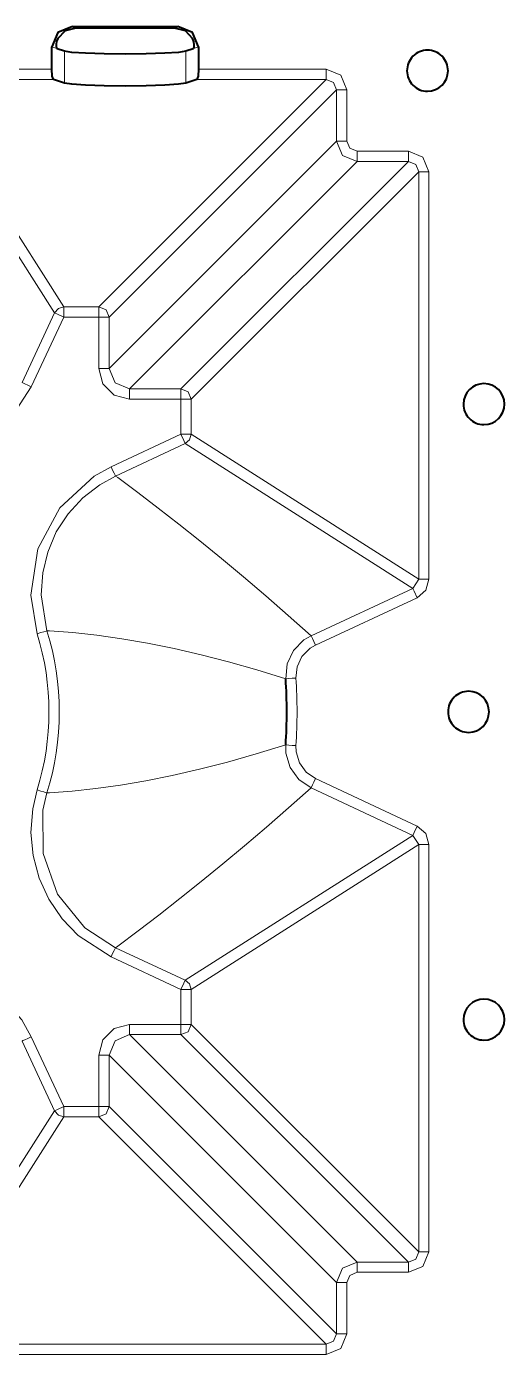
# Model space of a CAD drawing. Header units: millimetres. Extents: x 0 to 2941, y -405 to 1422.
# Drawn here: x 367.5 to 414.1, y 135.5 to 265 of the extents above; entities that cross this region are included whole.
import ezdxf

# ---------------------------------------------------------------- set-up
doc = ezdxf.new("R2010")
doc.units = ezdxf.units.MM
doc.layers.add('FINE', color=9, linetype='Continuous')
doc.layers.add('OUTLINE', color=7, linetype='Continuous')

msp = doc.modelspace()

# ---------------------------------------------------------------- linework, layer by layer
at = {"layer": 'FINE', "lineweight": 9}
for p, q in [((372.32, 264.88), (371.97, 265)), ((382.25, 265), (381.89, 264.88)), ((369.96, 263.01), (370.44, 262.86)), ((383.77, 262.86), (384.26, 263.01)), ((371.2, 262.59), (371.2, 259.49)), ((383.02, 259.49), (383.02, 262.59)), ((369.96, 260.84), (357.01, 260.84)), ((396.71, 260.84), (384.26, 260.84)), ((356.1, 259.26), (370.23, 237.09)), ((371.13, 237.67), (357.01, 259.84)), ((357.01, 259.84), (370.12, 259.84)), ((396.71, 259.84), (374.54, 237.67)), ((384.09, 259.84), (396.71, 259.84)), ((375.54, 236.67), (397.71, 258.84)), ((397.71, 258.84), (397.71, 253.83)), ((398.71, 253.83), (398.71, 258.84)), ((397.71, 253.83), (375.54, 231.66)), ((377.54, 229.67), (399.71, 251.84)), ((404.71, 251.84), (382.54, 229.67)), ((399.71, 251.84), (404.71, 251.84)), ((383.54, 228.67), (405.71, 250.84)), ((405.71, 250.84), (405.71, 211.13)), ((406.71, 211.13), (406.71, 250.84)), ((367.06, 230.28), (370.23, 237.09)), ((371.13, 237.67), (374.54, 237.67)), ((375.54, 236.67), (375.54, 231.66)), ((377.54, 229.67), (382.54, 229.67)), ((383.54, 228.67), (383.54, 225.26)), ((405.71, 211.13), (383.54, 225.26)), ((382.96, 224.35), (376.16, 221.18)), ((382.96, 224.35), (405.14, 210.23)), ((376.16, 221.18), (376.38, 221.02)), ((405.71, 211.13), (405.14, 210.23)), ((405.14, 210.23), (395.23, 205.61)), ((395.65, 204.7), (405.56, 209.32)), ((369.74, 206.08), (369.49, 206.09)), ((405.56, 187.06), (395.65, 191.68)), ((369.49, 190.29), (369.74, 190.3)), ((395.23, 190.77), (405.14, 186.15)), ((383.54, 171.12), (405.71, 185.25)), ((405.14, 186.15), (405.71, 185.25)), ((405.71, 185.25), (405.71, 145.54)), ((406.71, 145.54), (406.71, 185.25)), ((376.38, 175.36), (376.16, 175.2)), ((376.16, 175.2), (382.96, 172.03)), ((382.54, 171.12), (375.74, 174.3)), ((382.54, 167.71), (382.54, 171.12)), ((383.54, 171.12), (383.54, 167.71)), ((377.54, 167.71), (382.54, 167.71)), ((405.71, 145.54), (383.54, 167.71)), ((370.23, 159.29), (367.06, 166.1)), ((367.96, 166.52), (371.13, 159.71)), ((382.54, 166.72), (377.54, 166.72)), ((399.71, 144.54), (377.54, 166.72)), ((382.54, 166.72), (404.71, 144.54)), ((374.54, 159.71), (374.54, 164.72)), ((375.54, 164.72), (397.71, 142.55)), ((371.13, 159.71), (374.54, 159.71)), ((397.71, 137.54), (375.54, 159.71)), ((374.54, 158.72), (371.13, 158.72)), ((374.54, 158.72), (396.71, 136.54)), ((397.71, 142.55), (397.71, 137.54)), ((398.71, 137.54), (398.71, 142.55)), ((396.71, 136.54), (357.01, 136.54)), ((357.01, 135.55), (396.71, 135.55))]:
    msp.add_line(p, q, dxfattribs=at)
for points in [[(396.71, 259.84), (396.71, 260.15), (396.71, 260.84)], [(398.71, 258.84), (398.13, 260.25), (396.71, 260.84)], [(396.71, 259.84), (397.42, 259.55), (397.71, 258.84)], [(397.71, 258.84), (398.02, 258.84), (398.71, 258.84)], [(397.71, 253.83), (398.02, 253.83), (398.71, 253.83)], [(397.71, 253.83), (398.3, 252.42), (399.71, 251.84)], [(404.71, 252.84), (399.71, 252.84), (399, 253.13), (398.71, 253.83)], [(399.71, 251.84), (399.71, 252.15), (399.71, 252.84)], [(404.71, 251.84), (404.71, 252.15), (404.71, 252.84)], [(406.71, 250.84), (406.13, 252.25), (404.71, 252.84)], [(404.71, 251.84), (405.42, 251.55), (405.71, 250.84)], [(405.71, 250.84), (406.02, 250.84), (406.71, 250.84)], [(370.23, 237.09), (370.6, 237.51), (371.13, 237.67)], [(370.23, 237.09), (370.51, 236.96), (371.13, 236.67)], [(371.13, 237.67), (371.13, 237.35), (371.13, 236.67)], [(374.54, 237.67), (374.54, 237.35), (374.54, 236.67)], [(374.54, 237.67), (375.25, 237.37), (375.54, 236.67)], [(374.54, 231.66), (374.54, 236.67), (371.13, 236.67), (367.96, 229.86)], [(375.54, 236.67), (375.23, 236.67), (374.54, 236.67)], [(377.54, 228.67), (376.04, 229.07), (374.94, 230.16), (374.54, 231.66)], [(375.54, 231.66), (375.23, 231.66), (374.54, 231.66)], [(375.54, 231.66), (376.12, 230.25), (377.54, 229.67)], [(367.96, 229.86), (365.86, 226.65), (364.24, 225.09), (362.33, 223.79), (360.29, 222.85), (358.05, 222.25), (355.82, 222.05), (353.51, 222.22), (351.67, 222.66)], [(367.06, 230.28), (367.14, 230.25), (367.34, 230.15), (367.63, 230.02), (367.96, 229.86)], [(377.54, 229.67), (377.54, 229.35), (377.54, 228.67)], [(382.54, 229.67), (382.54, 229.35), (382.54, 228.67)], [(382.54, 229.67), (383.25, 229.37), (383.54, 228.67)], [(375.74, 222.08), (382.54, 225.26), (382.54, 228.67), (377.54, 228.67)], [(383.54, 228.67), (383.23, 228.67), (382.54, 228.67)], [(383.54, 225.26), (383.23, 225.26), (382.54, 225.26)], [(382.96, 224.35), (382.83, 224.63), (382.54, 225.26)], [(383.54, 225.26), (383.38, 224.72), (382.96, 224.35)], [(368.53, 205.8), (367.92, 209.58), (368.61, 214.08), (370.75, 218.09), (374.09, 221.17), (375.74, 222.08)], [(376.16, 221.18), (376.12, 221.26), (376.03, 221.46), (375.89, 221.75), (375.74, 222.08)], [(376.16, 221.18), (374.63, 220.33), (372.99, 219.06), (371.54, 217.48), (370.4, 215.73), (369.56, 213.77), (369.07, 211.74), (368.92, 209.6), (369.49, 206.09)], [(395.23, 205.61), (393, 207.58), (390.8, 209.49), (388.63, 211.34), (386.49, 213.13), (384.37, 214.85), (382.33, 216.48), (380.32, 218.06), (378.33, 219.57), (376.38, 221.02)], [(405.56, 209.32), (406.4, 210.06), (406.71, 211.13)], [(405.71, 211.13), (406.02, 211.13), (406.71, 211.13)], [(405.14, 210.23), (405.27, 209.94), (405.56, 209.32)], [(369.49, 206.09), (369.4, 206.07), (369.19, 206), (368.89, 205.91), (368.53, 205.8)], [(369.74, 206.08), (372, 205.91), (374.35, 205.65), (376.78, 205.31), (379.29, 204.88), (381.88, 204.35), (384.5, 203.75), (387.18, 203.06), (389.93, 202.28), (392.75, 201.41)], [(395.23, 205.61), (394.53, 205.2), (393.52, 204.17), (392.9, 202.86), (392.75, 201.41)], [(393.75, 201.48), (393.86, 202.59), (394.34, 203.59), (395.12, 204.39), (395.65, 204.7)], [(395.23, 205.61), (395.27, 205.53), (395.36, 205.33), (395.5, 205.04), (395.65, 204.7)], [(392.75, 201.41), (392.84, 201.42), (393.06, 201.44), (393.38, 201.46), (393.75, 201.48)], [(392.75, 194.97), (389.88, 194.08), (387.08, 193.29), (384.35, 192.59), (381.69, 191.99), (379.11, 191.47), (376.64, 191.05), (374.26, 190.72), (371.96, 190.47), (369.74, 190.3)], [(392.75, 194.97), (392.84, 194.96), (393.06, 194.95), (393.38, 194.92), (393.75, 194.9)], [(392.75, 194.97), (392.78, 194.15), (393.19, 192.77), (394.04, 191.6), (395.23, 190.77)], [(395.65, 191.68), (394.74, 192.31), (394.09, 193.21), (393.77, 194.28), (393.75, 194.9)], [(395.23, 190.77), (395.27, 190.86), (395.36, 191.06), (395.5, 191.34), (395.65, 191.68)], [(369.49, 190.29), (369.4, 190.31), (369.19, 190.38), (368.89, 190.47), (368.53, 190.58)], [(376.38, 175.36), (378.37, 176.84), (380.39, 178.38), (382.44, 179.99), (384.52, 181.65), (386.64, 183.38), (388.74, 185.14), (390.88, 186.96), (393.04, 188.83), (395.23, 190.77)], [(369.49, 190.29), (369.09, 188.59), (369.11, 184.38), (370.53, 180.41), (373.19, 177.14), (376.16, 175.2)], [(405.14, 186.15), (405.27, 186.44), (405.56, 187.06)], [(406.71, 185.25), (406.4, 186.32), (405.56, 187.06)], [(405.14, 186.15), (382.96, 172.03), (383.38, 171.66), (383.54, 171.12)], [(405.71, 185.25), (406.02, 185.25), (406.71, 185.25)], [(376.16, 175.2), (376.12, 175.12), (376.03, 174.92), (375.89, 174.63), (375.74, 174.3)], [(351.67, 173.72), (355.46, 174.33), (359.96, 173.65), (363.97, 171.51), (367.05, 168.17), (367.96, 166.52)], [(382.96, 172.03), (382.83, 171.75), (382.54, 171.12)], [(383.54, 171.12), (383.23, 171.12), (382.54, 171.12)], [(374.54, 164.72), (374.94, 166.22), (376.04, 167.31), (377.54, 167.71)], [(377.54, 167.71), (377.54, 167.03), (377.54, 166.72)], [(383.54, 167.71), (383.23, 167.71), (382.54, 167.71), (382.54, 167.03), (382.54, 166.72)], [(383.54, 167.71), (383.25, 167.01), (382.54, 166.72)], [(367.96, 166.52), (367.63, 166.36), (367.34, 166.23), (367.14, 166.14), (367.06, 166.1)], [(377.54, 166.72), (376.12, 166.13), (375.54, 164.72)], [(374.54, 164.72), (375.23, 164.72), (375.54, 164.72)], [(375.54, 164.72), (375.54, 159.71), (375.25, 159.01), (374.54, 158.72)], [(357.01, 136.54), (371.13, 158.72), (370.6, 158.87), (370.23, 159.29), (356.1, 137.12)], [(371.13, 159.71), (370.51, 159.42), (370.23, 159.29)], [(371.13, 159.71), (371.13, 159.03), (371.13, 158.72)], [(374.54, 159.71), (374.54, 159.03), (374.54, 158.72)], [(374.54, 159.71), (375.23, 159.71), (375.54, 159.71)], [(405.71, 145.54), (405.42, 144.83), (404.71, 144.54), (399.71, 144.54)], [(399.71, 143.55), (404.71, 143.55), (406.13, 144.13), (406.71, 145.54)], [(405.71, 145.54), (406.02, 145.54), (406.71, 145.54)], [(399.71, 144.54), (398.3, 143.96), (397.71, 142.55)], [(399.71, 144.54), (399.71, 144.23), (399.71, 143.55)], [(404.71, 144.54), (404.71, 144.23), (404.71, 143.55)], [(397.71, 142.55), (398.02, 142.55), (398.71, 142.55)], [(398.71, 142.55), (399, 143.25), (399.71, 143.55)], [(397.71, 137.54), (397.42, 136.83), (396.71, 136.54)], [(396.71, 135.55), (398.13, 136.13), (398.71, 137.54)], [(397.71, 137.54), (398.02, 137.54), (398.71, 137.54)], [(396.71, 136.54), (396.71, 136.23), (396.71, 135.55)]]:
    msp.add_lwpolyline(points, dxfattribs=at)
for points in [[(369.49, 190.29, 0.151875), (369.49, 206.09)], [(375.74, 174.3), (372.53, 176.39), (370.97, 178.01), (369.66, 179.93), (368.73, 181.97), (368.13, 184.2), (367.92, 186.44), (368.1, 188.75), (368.53, 190.58, 0.15187), (368.53, 205.8)], [(393.75, 194.9, 0.033069), (393.75, 201.48)]]:
    msp.add_lwpolyline(points, format="xyb", dxfattribs=at)
at = {"layer": 'OUTLINE', "lineweight": 40}
for p, q in [((371.97, 265), (382.25, 265)), ((369.96, 260.84), (369.96, 263.01)), ((370.44, 262.86), (370.48, 262.82)), ((371.2, 262.59), (370.48, 262.82)), ((383.74, 262.82), (383.77, 262.86)), ((384.26, 263.01), (384.26, 260.84)), ((371.2, 259.49), (370.12, 259.84)), ((384.09, 259.84), (383.02, 259.49))]:
    msp.add_line(p, q, dxfattribs=at)
for points in [[(371.97, 265), (370.54, 264.42), (369.96, 263.01)], [(370.54, 263.82), (371.28, 264.6), (372.32, 264.88)], [(372.32, 264.88), (381.89, 264.88), (382.94, 264.6), (383.67, 263.82)], [(384.26, 263.01), (383.67, 264.42), (382.25, 265)], [(370.54, 263.82), (370.43, 263.55), (370.38, 263.29), (370.38, 263.07), (370.41, 262.91), (370.44, 262.86)], [(383.74, 262.82), (383.02, 262.59), (382.3, 262.48), (380.96, 262.39), (379.16, 262.33), (377.11, 262.31), (375.06, 262.33), (373.25, 262.39), (371.91, 262.48), (371.2, 262.59)], [(383.77, 262.86), (383.82, 262.99), (383.84, 263.22), (383.8, 263.49), (383.71, 263.75), (383.67, 263.82)], [(370.12, 259.84), (370, 260.15), (369.96, 260.84)], [(384.26, 260.84), (384.21, 260.15), (384.09, 259.84)], [(383.02, 259.49), (382.3, 259.37), (380.96, 259.28), (379.16, 259.22), (377.11, 259.2), (375.06, 259.22), (373.25, 259.28), (371.91, 259.37), (371.2, 259.49)]]:
    msp.add_lwpolyline(points, dxfattribs=at)
for points in [[(408.57, 260.69, 0.41422), (406.57, 262.69, 0.414226), (404.57, 260.69, 0.414226), (406.57, 258.69, 0.414182)], [(414.07, 228.19, 0.414201), (412.07, 230.19, 0.414201), (410.07, 228.19, 0.414251), (412.07, 226.19, 0.414201)], [(412.57, 198.19, 0.414201), (410.57, 200.19, 0.414226), (408.57, 198.19, 0.414226), (410.57, 196.19, 0.414201)], [(410.07, 168.19, 0.414251), (412.07, 166.19, 0.414201), (414.07, 168.19, 0.414201), (412.07, 170.19, 0.414201)]]:
    msp.add_lwpolyline(points, format="xyb", close=True, dxfattribs=at)
msp.add_lwpolyline([(392.75, 194.97, 0.033056), (392.75, 201.41)], format="xyb", dxfattribs=at)

doc.saveas('drawing.dxf')
